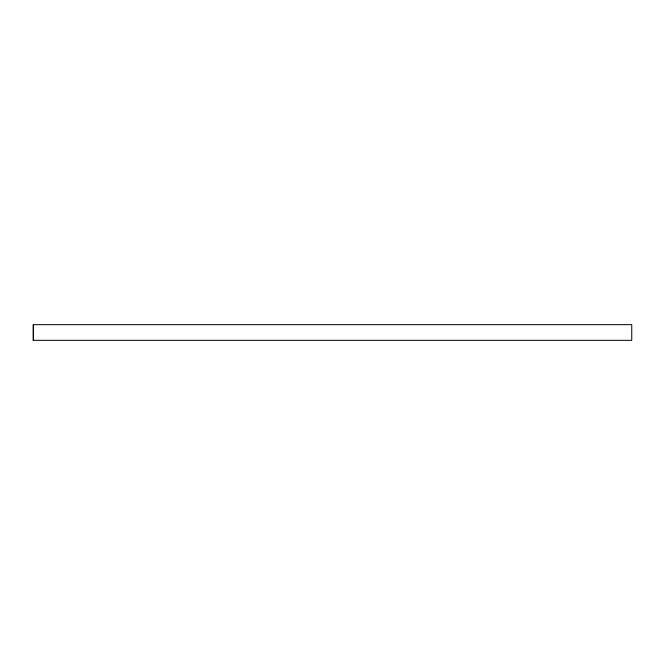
<?xml version="1.0" encoding="UTF-8"?>
<svg xmlns="http://www.w3.org/2000/svg" width="665" height="665" viewBox="0 0 665 665"><rect width="100%" height="100%" fill="white"/><g stroke="black" fill="none" stroke-linecap="round" stroke-linejoin="round"><path stroke-width="1" d="M33.25 340.339L631.75 340.339L631.75 324.661L33.25 324.661L33.325 340.339L33.391 324.661"/></g></svg>
